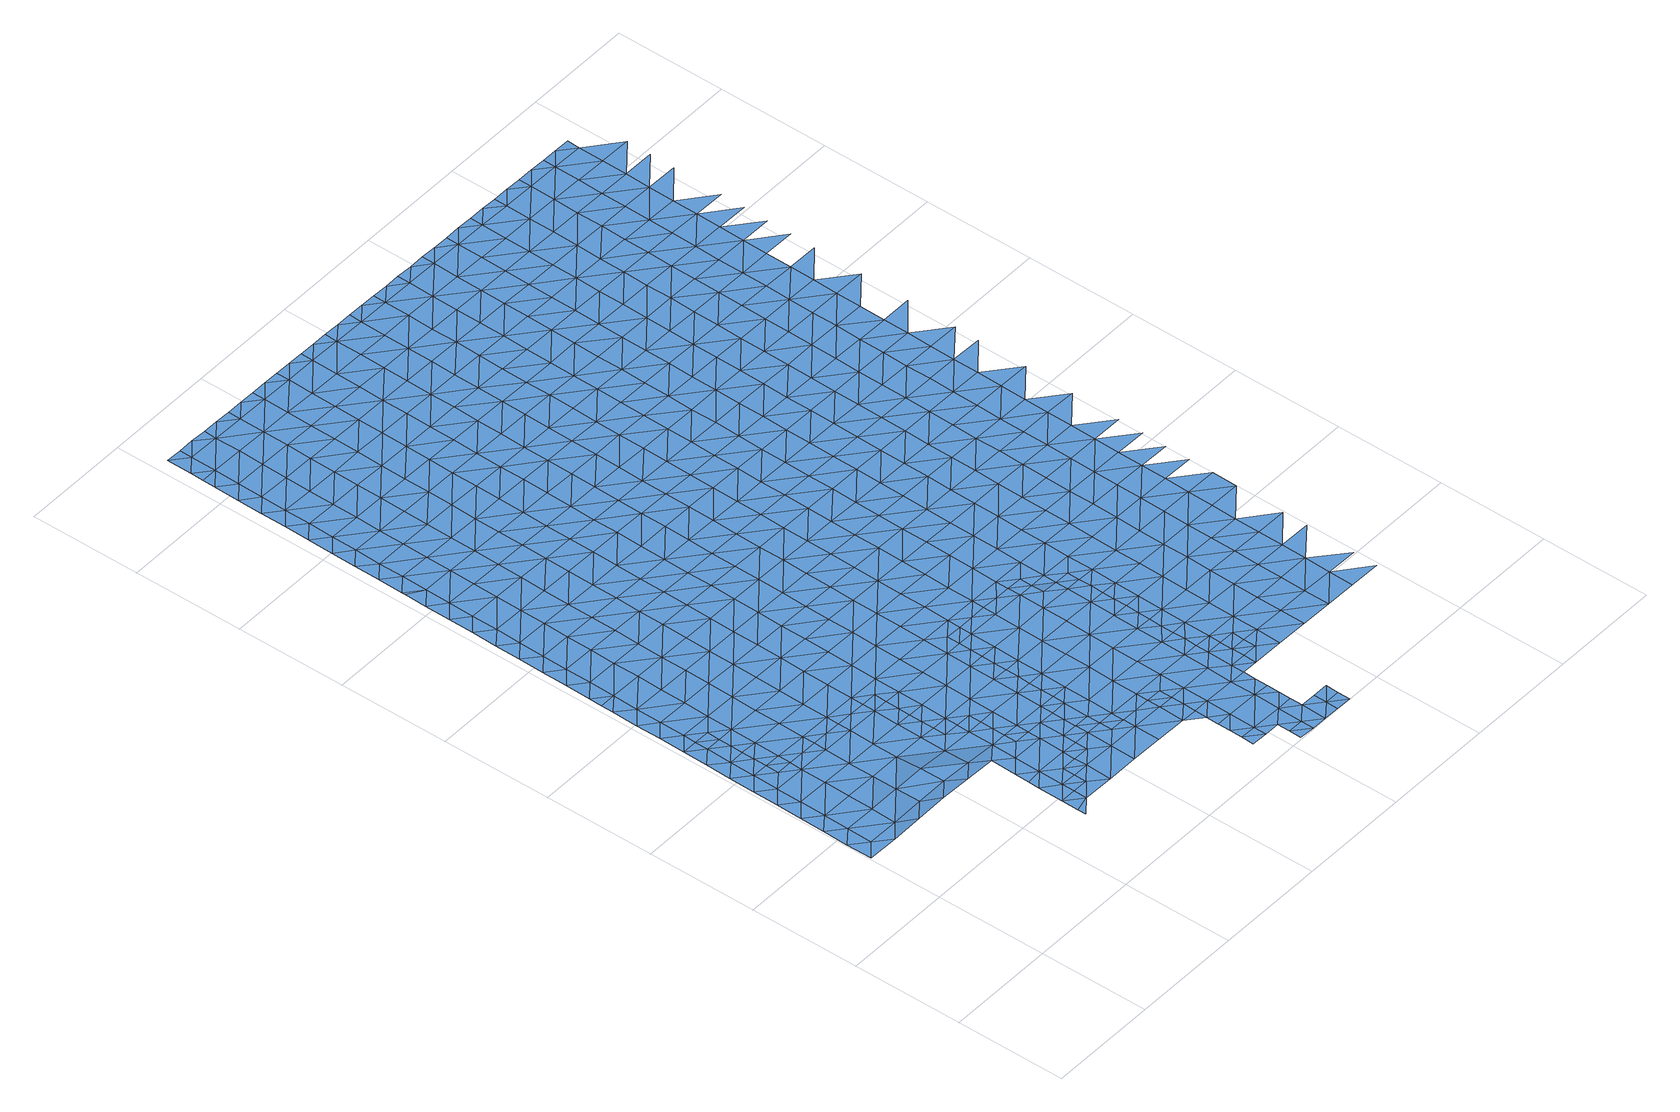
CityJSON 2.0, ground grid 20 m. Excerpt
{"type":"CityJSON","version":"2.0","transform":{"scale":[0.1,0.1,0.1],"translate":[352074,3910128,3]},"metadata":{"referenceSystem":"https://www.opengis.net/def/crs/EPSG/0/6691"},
"CityObjects":{
"waterbody1":{"type":"WaterBody","attributes":{"name":"8","class":"1140","function":"1","WaterBodyRiverFloodingRiskAttribute.description":"4","WaterBodyRiverFloodingRiskAttribute.rankOrg":"2","WaterBodyRiverFloodingRiskAttribute.adminType":"2","WaterBodyRiverFloodingRiskAttribute.scale":"L1"},"geometry":[{"type":"MultiSurface","lod":"1","boundaries":[[[0,1,2]],[[3,4,5]],[[2,6,0]],[[0,7,1]],[[1,7,8]],[[9,4,10]],[[6,11,0]],[[4,3,10]],[[8,12,13]],[[14,9,10]],[[15,9,14]],[[12,8,7]],[[16,15,14]],[[3,17,10]],[[13,18,19]],[[12,18,13]],[[20,21,11]],[[22,0,11]],[[21,16,14]],[[20,16,21]],[[23,14,10]],[[24,19,18]],[[7,0,22]],[[7,25,12]],[[18,26,24]],[[23,10,17]],[[22,11,21]],[[27,24,26]],[[28,23,17]],[[23,29,14]],[[7,22,25]],[[27,30,31]],[[25,32,12]],[[12,33,18]],[[30,27,26]],[[21,14,29]],[[32,33,12]],[[34,22,21]],[[31,35,36]],[[28,37,23]],[[38,34,21]],[[31,30,35]],[[39,25,22]],[[21,29,38]],[[40,41,42]],[[36,43,44]],[[26,18,45]],[[42,41,46]],[[36,35,43]],[[45,18,33]],[[47,32,25]],[[48,23,37]],[[30,26,49]],[[29,23,48]],[[39,22,34]],[[50,44,51]],[[39,47,25]],[[52,46,41]],[[44,43,51]],[[49,26,45]],[[29,53,38]],[[54,43,35]],[[32,55,33]],[[35,30,56]],[[37,57,48]],[[58,50,51]],[[59,50,58]],[[56,30,49]],[[41,60,52]],[[38,61,34]],[[33,55,45]],[[29,48,53]],[[62,51,43]],[[59,63,64]],[[57,65,48]],[[63,59,58]],[[66,60,41]],[[54,35,56]],[[54,62,43]],[[67,39,34]],[[32,47,55]],[[45,68,49]],[[38,53,61]],[[55,68,45]],[[51,69,58]],[[70,71,72]],[[65,73,48]],[[70,64,71]],[[74,56,49]],[[75,34,61]],[[64,63,71]],[[69,63,58]],[[71,76,72]],[[68,74,49]],[[66,77,60]],[[67,34,75]],[[67,78,39]],[[79,77,80]],[[81,72,76]],[[82,54,56]],[[79,60,77]],[[83,73,65]],[[69,51,62]],[[53,48,84]],[[47,39,78]],[[85,71,63]],[[81,86,87]],[[69,88,63]],[[84,48,73]],[[84,89,53]],[[86,81,76]],[[55,47,78]],[[90,80,77]],[[91,92,93]],[[94,75,61]],[[95,62,54]],[[93,96,91]],[[82,56,74]],[[61,53,89]],[[78,97,55]],[[96,98,91]],[[83,99,73]],[[89,94,61]],[[94,67,75]],[[100,87,86]],[[66,101,77]],[[102,90,77]],[[103,104,105]],[[106,87,100]],[[85,63,88]],[[76,71,85]],[[107,74,68]],[[103,92,91]],[[105,92,103]],[[95,54,82]],[[108,69,62]],[[109,101,66]],[[68,55,110]],[[111,112,106]],[[100,111,106]],[[95,113,62]],[[98,114,91]],[[85,115,76]],[[101,102,77]],[[116,117,118]],[[103,119,104]],[[120,121,116]],[[110,55,97]],[[122,84,73]],[[113,108,62]],[[123,78,67]],[[108,88,69]],[[124,119,99]],[[86,76,115]],[[125,100,86]],[[124,104,119]],[[94,126,67]],[[116,118,120]],[[127,122,73]],[[115,125,86]],[[73,99,127]],[[126,123,67]],[[128,103,91]],[[107,68,110]],[[129,112,111]],[[82,74,107]],[[84,122,89]],[[130,95,82]],[[131,112,129]],[[132,85,88]],[[133,121,134]],[[121,120,134]],[[114,133,134]],[[118,135,120]],[[100,136,111]],[[99,119,127]],[[128,119,103]],[[101,137,102]],[[91,114,138]],[[131,139,140]],[[125,136,100]],[[137,141,142]],[[143,110,97]],[[139,131,129]],[[142,102,137]],[[130,82,107]],[[144,113,95]],[[145,129,111]],[[132,88,108]],[[97,78,143]],[[85,146,115]],[[114,134,138]],[[128,91,138]],[[94,89,147]],[[148,134,120]],[[136,145,111]],[[143,78,123]],[[149,107,110]],[[150,141,137]],[[147,89,122]],[[151,120,135]],[[152,144,95]],[[153,126,94]],[[154,140,155]],[[156,125,115]],[[140,139,155]],[[101,157,137]],[[158,108,113]],[[159,139,129]],[[146,85,132]],[[95,130,152]],[[148,138,134]],[[127,119,160]],[[146,156,115]],[[161,150,137]],[[154,162,163]],[[160,119,128]],[[101,109,164]],[[165,130,107]],[[162,154,155]],[[158,132,108]],[[149,110,143]],[[94,147,166]],[[151,135,167]],[[164,109,168]],[[101,164,157]],[[161,137,157]],[[148,120,151]],[[159,129,145]],[[161,169,150]],[[163,170,171]],[[172,155,139]],[[153,94,166]],[[153,173,126]],[[174,128,138]],[[170,175,171]],[[159,176,139]],[[177,147,122]],[[158,113,144]],[[127,160,178]],[[122,127,179]],[[136,125,180]],[[130,181,152]],[[163,162,170]],[[123,126,173]],[[176,172,139]],[[107,149,165]],[[180,125,156]],[[167,182,151]],[[183,174,138]],[[179,127,178]],[[170,184,175]],[[183,138,148]],[[173,185,123]],[[186,160,128]],[[187,157,164]],[[146,132,188]],[[143,185,149]],[[181,130,165]],[[189,175,184]],[[190,144,152]],[[143,123,185]],[[191,192,151]],[[151,192,148]],[[172,193,155]],[[194,136,180]],[[181,195,152]],[[132,158,188]],[[151,182,191]],[[168,196,164]],[[186,178,160]],[[146,197,156]],[[177,122,179]],[[166,147,177]],[[198,153,166]],[[145,136,199]],[[145,200,159]],[[201,187,164]],[[162,155,193]],[[202,189,184]],[[195,190,152]],[[190,158,144]],[[199,136,194]],[[199,200,145]],[[203,204,148]],[[148,204,183]],[[193,205,162]],[[186,128,174]],[[146,188,206]],[[148,192,203]],[[207,179,178]],[[156,208,180]],[[165,149,209]],[[210,181,165]],[[170,162,205]],[[211,188,158]],[[184,212,202]],[[186,207,178]],[[204,213,183]],[[166,177,198]],[[149,185,209]],[[146,206,197]],[[213,214,183]],[[183,214,174]],[[215,164,196]],[[216,172,176]],[[201,164,215]],[[173,153,217]],[[176,159,218]],[[184,170,219]],[[217,153,198]],[[220,206,188]],[[208,156,197]],[[214,221,174]],[[208,222,180]],[[181,223,195]],[[222,199,194]],[[211,158,190]],[[218,159,200]],[[165,209,210]],[[210,223,181]],[[219,170,205]],[[221,224,174]],[[184,219,212]],[[225,193,172]],[[194,180,222]],[[186,174,224]],[[226,201,215]],[[227,198,177]],[[185,228,209]],[[179,207,229]],[[177,179,230]],[[231,232,196]],[[173,217,233]],[[185,173,228]],[[216,176,218]],[[206,234,197]],[[196,235,231]],[[236,237,186]],[[188,211,220]],[[215,196,232]],[[220,234,206]],[[238,205,193]],[[230,179,229]],[[186,224,236]],[[239,226,215]],[[228,173,233]],[[207,186,237]],[[240,212,219]],[[241,211,190]],[[242,243,199]],[[243,218,200]],[[228,244,209]],[[225,172,216]],[[245,208,197]],[[238,219,205]],[[195,223,246]],[[215,232,239]],[[190,195,241]],[[217,198,227]],[[199,222,242]],[[200,199,243]],[[210,209,244]],[[207,247,229]],[[177,230,227]],[[248,240,219]],[[226,239,249]],[[250,220,211]],[[210,251,223]],[[195,246,241]],[[238,193,225]],[[252,222,208]],[[218,253,216]],[[197,234,254]],[[255,230,229]],[[207,237,247]],[[233,217,256]],[[243,253,218]],[[257,248,219]],[[258,228,233]],[[251,210,244]],[[217,227,256]],[[220,259,234]],[[197,254,245]],[[223,260,246]],[[261,242,222]],[[211,241,250]],[[237,262,247]],[[257,219,238]],[[263,260,223]],[[264,227,230]],[[229,247,255]],[[263,223,251]],[[252,208,245]],[[265,241,246]],[[233,256,266]],[[225,216,267]],[[268,243,242]],[[220,250,259]],[[267,216,253]],[[262,269,247]],[[258,233,266]],[[270,230,255]],[[271,248,257]],[[260,265,246]],[[265,250,241]],[[244,228,272]],[[238,225,273]],[[222,252,261]],[[274,253,243]],[[234,259,275]],[[273,225,267]],[[276,255,247]],[[254,234,277]],[[278,257,238]],[[264,230,270]],[[256,227,264]],[[269,276,247]],[[272,228,258]],[[251,244,272]],[[279,271,257]],[[280,259,250]],[[277,234,275]],[[251,281,263]],[[282,252,245]],[[268,242,261]],[[268,274,243]],[[283,270,255]],[[245,254,282]],[[266,256,284]],[[285,258,266]],[[278,279,257]],[[238,273,286]],[[287,276,269]],[[281,251,272]],[[282,254,277]],[[256,264,284]],[[284,285,266]],[[281,288,263]],[[278,238,286]],[[252,289,261]],[[250,265,280]],[[259,290,275]],[[267,253,291]],[[283,255,276]],[[288,292,263]],[[292,265,260]],[[293,272,258]],[[283,294,270]],[[295,259,280]],[[291,253,274]],[[273,267,291]],[[289,252,282]],[[260,263,292]],[[261,296,268]],[[287,297,276]],[[264,270,294]],[[289,296,261]],[[298,293,258]],[[291,299,273]],[[300,279,278]],[[301,280,265]],[[290,259,295]],[[294,302,264]],[[258,285,298]],[[286,273,299]],[[303,274,268]],[[277,275,304]],[[281,272,293]],[[299,305,286]],[[284,306,285]],[[307,295,280]],[[304,275,290]],[[282,277,304]],[[281,308,288]],[[309,310,311]],[[301,265,292]],[[284,264,306]],[[282,312,289]],[[301,307,280]],[[300,278,313]],[[314,315,276]],[[276,297,314]],[[268,296,316]],[[317,309,311]],[[274,318,291]],[[278,286,319]],[[264,302,306]],[[308,281,293]],[[283,276,315]],[[320,292,288]],[[303,268,316]],[[303,318,274]],[[318,299,291]],[[319,286,305]],[[307,321,295]],[[295,322,290]],[[297,323,314]],[[282,304,312]],[[312,324,289]],[[289,325,296]],[[298,285,326]],[[313,278,319]],[[327,328,329]],[[327,330,328]],[[321,322,295]],[[294,283,331]],[[324,325,289]],[[328,330,332]],[[285,306,326]],[[288,308,333]],[[317,311,334]],[[296,325,316]],[[323,335,314]],[[299,336,305]],[[331,283,315]],[[302,294,331]],[[337,338,339]],[[340,313,319]],[[301,292,320]],[[337,329,328]],[[339,329,337]],[[304,290,322]],[[288,333,320]],[[302,341,306]],[[301,342,307]],[[311,343,334]],[[298,326,344]],[[293,298,345]],[[332,346,328]],[[304,347,312]],[[348,349,350]],[[336,299,318]],[[351,315,314]],[[322,347,304]],[[352,341,302]],[[341,326,306]],[[353,354,355]],[[345,298,344]],[[308,293,345]],[[356,333,308]],[[352,302,331]],[[357,335,349]],[[355,338,353]],[[319,358,340]],[[351,314,335]],[[338,337,353]],[[359,318,303]],[[301,320,342]],[[346,360,328]],[[361,316,325]],[[342,362,307]],[[307,363,321]],[[349,348,357]],[[364,346,365]],[[303,316,359]],[[305,336,366]],[[367,331,315]],[[319,305,368]],[[365,334,364]],[[369,370,371]],[[362,363,307]],[[326,372,344]],[[369,354,370]],[[356,308,345]],[[373,374,312]],[[334,343,364]],[[351,335,357]],[[375,322,321]],[[354,353,370]],[[337,328,360]],[[376,353,337]],[[368,305,366]],[[333,377,320]],[[319,368,358]],[[316,361,359]],[[348,378,357]],[[364,360,346]],[[379,367,315]],[[312,347,373]],[[324,312,374]],[[324,380,325]],[[318,381,336]],[[360,376,337]],[[382,377,333]],[[377,342,320]],[[383,384,385]],[[363,375,321]],[[384,371,370]],[[383,371,384]],[[315,351,379]],[[374,380,324]],[[380,361,325]],[[326,341,372]],[[344,386,345]],[[333,356,382]],[[343,387,364]],[[336,381,366]],[[352,331,367]],[[388,370,353]],[[389,341,352]],[[384,390,385]],[[318,359,391]],[[390,378,392]],[[376,393,353]],[[394,358,368]],[[395,362,342]],[[396,344,372]],[[347,322,375]],[[392,385,390]],[[397,359,361]],[[381,318,391]],[[393,388,353]],[[364,398,360]],[[399,379,351]],[[357,378,400]],[[380,397,361]],[[356,345,386]],[[366,401,368]],[[389,352,367]],[[341,402,372]],[[344,396,386]],[[351,357,399]],[[373,347,403]],[[356,404,382]],[[395,342,377]],[[405,363,362]],[[403,347,375]],[[386,404,356]],[[406,374,373]],[[378,390,400]],[[384,370,388]],[[407,390,384]],[[398,364,387]],[[408,391,359]],[[394,368,409]],[[399,357,400]],[[410,376,360]],[[403,411,373]],[[398,412,360]],[[366,381,413]],[[414,405,362]],[[405,375,363]],[[341,389,402]],[[401,366,413]],[[382,415,377]],[[362,395,414]],[[416,417,379]],[[407,384,388]],[[396,372,418]],[[359,397,419]],[[390,420,400]],[[409,368,401]],[[391,421,381]],[[416,379,399]],[[367,379,417]],[[406,373,411]],[[380,374,406]],[[422,397,380]],[[372,402,418]],[[375,423,403]],[[410,360,412]],[[410,424,376]],[[382,404,425]],[[387,426,398]],[[359,419,408]],[[417,427,367]],[[427,402,389]],[[400,428,399]],[[393,376,424]],[[429,409,401]],[[395,377,415]],[[430,414,395]],[[390,407,420]],[[382,425,415]],[[389,367,427]],[[396,418,431]],[[386,396,432]],[[421,391,408]],[[413,381,421]],[[422,380,406]],[[375,405,423]],[[423,433,403]],[[403,434,411]],[[428,400,420]],[[426,435,398]],[[432,396,431]],[[404,386,432]],[[388,393,436]],[[388,437,407]],[[401,438,429]],[[404,439,425]],[[402,440,418]],[[412,398,435]],[[401,413,441]],[[411,434,406]],[[436,393,424]],[[395,415,430]],[[416,399,442]],[[412,443,410]],[[397,422,444]],[[407,437,420]],[[440,431,418]],[[419,397,445]],[[419,446,408]],[[442,399,428]],[[413,421,441]],[[416,447,417]],[[448,402,427]],[[449,450,414]],[[450,423,405]],[[439,404,432]],[[403,433,434]],[[451,424,410]],[[401,452,438]],[[406,453,422]],[[414,430,449]],[[397,444,445]],[[405,414,450]],[[408,446,421]],[[388,436,437]],[[440,402,448]],[[412,435,443]],[[443,451,410]],[[401,441,452]],[[437,454,420]],[[420,455,428]],[[416,442,447]],[[417,456,427]],[[415,457,430]],[[425,439,458]],[[453,406,434]],[[415,425,457]],[[422,459,444]],[[454,455,420]],[[460,435,426]],[[419,445,446]],[[456,448,427]],[[453,459,422]],[[428,455,442]],[[421,461,441]],[[462,417,447]],[[463,438,452]],[[464,431,440]],[[433,423,465]],[[425,458,457]],[[466,445,444]],[[432,431,467]],[[433,468,434]],[[436,424,469]],[[457,470,430]],[[430,471,449]],[[423,450,465]],[[472,421,446]],[[465,468,433]],[[469,424,451]],[[456,417,462]],[[467,431,464]],[[435,473,443]],[[439,432,467]],[[436,474,437]],[[470,471,430]],[[452,475,463]],[[442,476,447]],[[477,453,434]],[[478,446,445]],[[473,451,443]],[[452,441,461]],[[449,479,450]],[[426,480,460]],[[421,472,461]],[[476,462,447]],[[481,482,448]],[[444,459,466]],[[483,442,455]],[[458,439,484]],[[436,469,485]],[[481,448,456]],[[437,486,454]],[[440,482,464]],[[440,448,482]],[[473,435,460]],[[439,467,484]],[[487,469,451]],[[452,488,475]],[[474,436,485]],[[474,486,437]],[[476,442,483]],[[434,468,477]],[[488,452,461]],[[445,466,478]],[[446,489,472]],[[490,456,462]],[[465,450,479]],[[491,467,464]],[[457,492,470]],[[449,471,479]],[[482,493,464]],[[494,489,446]],[[495,468,465]],[[458,484,496]],[[457,458,492]],[[486,497,454]],[[498,461,472]],[[453,477,499]],[[469,500,485]],[[490,481,456]],[[459,453,501]],[[493,491,464]],[[446,478,494]],[[491,484,467]],[[451,473,487]],[[502,462,476]],[[492,458,496]],[[503,475,488]],[[455,454,497]],[[455,504,483]],[[505,495,465]],[[506,478,466]],[[460,480,507]],[[505,465,479]],[[453,499,501]],[[492,508,470]],[[470,509,471]],[[497,504,455]],[[500,469,487]],[[461,498,488]],[[466,459,506]],[[510,496,484]],[[462,502,490]],[[511,503,488]],[[483,512,476]],[[477,468,495]],[[490,513,481]],[[506,459,501]],[[471,509,479]],[[473,460,514]],[[491,510,484]],[[498,472,489]],[[474,485,515]],[[504,512,483]],[[477,516,499]],[[515,485,500]],[[517,486,474]],[[518,511,488]],[[482,519,493]],[[476,520,502]],[[521,516,477]],[[516,501,499]],[[470,508,509]],[[482,481,519]],[[521,477,495]],[[496,522,492]],[[523,517,474]],[[518,488,498]],[[520,490,502]],[[523,474,515]],[[478,506,524]],[[486,517,497]],[[494,478,525]],[[487,473,526]],[[481,513,519]],[[527,528,479]],[[529,506,501]],[[527,479,509]],[[525,478,524]],[[525,530,494]],[[531,495,505]],[[496,510,532]],[[505,479,528]],[[500,533,515]],[[534,513,490]],[[489,494,530]],[[476,512,520]],[[500,487,533]],[[535,511,518]],[[508,492,522]],[[497,536,504]],[[491,537,510]],[[496,532,522]],[[538,524,506]],[[493,519,539]],[[491,493,537]],[[498,489,530]],[[529,501,516]],[[540,536,497]],[[541,518,498]],[[534,490,520]],[[515,542,523]],[[513,543,519]],[[497,517,540]],[[493,539,537]],[[531,505,528]],[[521,495,531]],[[510,544,532]],[[534,543,513]],[[545,516,521]],[[508,522,546]],[[538,506,529]],[[509,508,547]],[[524,548,525]],[[535,518,549]],[[512,504,536]],[[550,498,530]],[[531,551,521]],[[523,542,517]],[[538,548,524]],[[527,509,547]],[[544,510,537]],[[545,529,516]],[[508,546,547]],[[552,528,527]],[[541,498,550]],[[547,553,527]],[[539,519,554]],[[517,555,540]],[[549,518,541]],[[520,556,534]],[[557,546,522]],[[554,519,543]],[[542,555,517]],[[512,536,558]],[[520,512,556]],[[530,525,559]],[[560,550,530]],[[532,544,561]],[[521,551,545]],[[522,532,557]],[[562,538,529]],[[537,539,563]],[[525,548,559]],[[540,564,536]],[[565,544,537]],[[512,558,556]],[[557,532,561]],[[566,549,541]],[[552,527,553]],[[531,528,552]],[[556,567,534]],[[534,568,543]],[[569,547,546]],[[539,554,563]],[[570,548,538]],[[560,530,559]],[[531,571,551]],[[572,541,550]],[[529,545,573]],[[536,574,558]],[[575,566,541]],[[576,569,546]],[[569,553,547]],[[565,537,563]],[[570,559,548]],[[544,577,561]],[[546,557,576]],[[529,573,562]],[[531,552,578]],[[554,543,568]],[[572,575,541]],[[579,577,544]],[[550,560,580]],[[534,567,568]],[[581,563,554]],[[579,544,565]],[[582,557,561]],[[531,578,571]],[[572,550,580]],[[538,562,570]],[[559,583,560]],[[556,558,584]],[[545,551,585]],[[586,581,554]],[[581,565,563]],[[577,582,561]],[[556,587,567]],[[588,578,552]],[[585,551,571]],[[554,568,586]],[[589,580,560]],[[553,569,590]],[[552,553,588]],[[573,545,591]],[[559,570,583]],[[592,575,572]],[[593,568,567]],[[588,553,590]],[[594,579,565]],[[595,571,578]],[[545,585,591]],[[576,557,596]],[[562,597,570]],[[588,598,578]],[[580,599,572]],[[562,573,597]],[[560,583,589]],[[594,577,579]],[[600,592,572]],[[596,557,582]],[[595,585,571]],[[597,573,591]],[[601,590,569]],[[565,581,602]],[[569,576,603]],[[586,568,593]],[[604,600,572]],[[594,565,602]],[[580,589,599]],[[605,582,577]],[[603,576,596]],[[595,578,598]],[[586,606,581]],[[607,608,570]],[[609,591,585]],[[583,608,589]],[[604,572,599]],[[570,597,607]],[[583,570,608]],[[601,610,590]],[[581,606,602]],[[610,598,588]],[[605,577,594]],[[569,603,601]],[[611,585,595]],[[588,590,610]],[[589,612,599]],[[613,600,604]],[[596,582,614]],[[615,594,602]],[[616,595,598]],[[614,582,605]],[[597,591,609]],[[617,607,597]],[[618,612,589]],[[612,604,599]],[[585,611,609]],[[610,616,598]],[[589,608,618]],[[603,596,619]],[[604,620,613]],[[621,611,595]],[[619,596,614]],[[622,601,603]],[[594,623,605]],[[624,608,607]],[[616,621,595]],[[597,609,617]],[[605,623,614]],[[625,603,619]],[[601,622,610]],[[604,626,620]],[[611,627,609]],[[628,607,617]],[[626,604,612]],[[629,619,614]],[[603,625,622]],[[624,607,628]],[[627,611,621]],[[618,608,630]],[[631,620,626]],[[632,621,616]],[[617,609,633]],[[634,610,622]],[[630,635,618]],[[608,624,630]],[[616,610,632]],[[609,627,633]],[[612,618,635]],[[612,636,626]],[[632,610,634]],[[628,617,637]],[[638,622,625]],[[639,627,621]],[[628,640,624]],[[631,626,641]],[[617,633,637]],[[642,639,621]],[[622,638,634]],[[643,630,624]],[[627,639,633]],[[621,632,642]],[[612,635,636]],[[628,637,640]],[[641,626,636]],[[644,635,630]],[[643,624,640]],[[634,645,632]],[[646,641,636]],[[644,630,643]],[[633,639,647]],[[637,633,648]],[[644,649,635]],[[636,650,646]],[[651,639,642]],[[640,637,648]],[[633,647,648]],[[640,652,643]],[[636,635,653]],[[653,635,649]],[[636,653,650]],[[639,654,647]],[[643,652,644]],[[640,648,655]],[[647,656,648]],[[640,655,652]],[[644,657,649]],[[658,650,653]],[[659,655,648]],[[660,653,649]],[[657,644,652]],[[657,660,649]],[[661,658,653]],[[655,662,652]],[[663,657,652]],[[664,653,660]],[[661,653,664]],[[657,665,660]],[[666,661,664]],[[660,665,664]]]}]},
"waterbody2":{"type":"WaterBody","attributes":{"name":"8","class":"1140","function":"1","WaterBodyRiverFloodingRiskAttribute.description":"4","WaterBodyRiverFloodingRiskAttribute.rankOrg":"1","WaterBodyRiverFloodingRiskAttribute.adminType":"2","WaterBodyRiverFloodingRiskAttribute.scale":"L1"},"geometry":[{"type":"MultiSurface","lod":"1","boundaries":[[[354,667,668]],[[668,667,669]],[[670,669,667]],[[671,669,670]],[[672,669,671]],[[672,673,669]],[[674,673,672]],[[675,673,674]],[[676,675,674]],[[675,676,677]],[[182,677,676]],[[169,677,182]],[[678,677,169]],[[679,677,678]],[[678,680,679]],[[680,678,201]],[[187,201,678]],[[157,187,161]],[[150,169,681]],[[141,150,681]],[[135,141,681]],[[135,682,141]],[[135,118,682]],[[221,214,683]],[[684,683,214]],[[684,685,683]],[[685,684,672]],[[685,672,686]],[[687,685,686]],[[688,685,687]],[[685,688,689]],[[688,269,689]],[[287,269,688]],[[323,297,687]],[[349,323,687]],[[335,323,349]],[[348,350,690]],[[350,686,690]],[[670,690,686]],[[670,385,690]],[[383,385,670]],[[691,692,693]],[[694,693,692]],[[694,695,693]],[[694,696,695]],[[697,698,699]],[[700,699,698]],[[701,699,700]],[[702,699,701]],[[699,702,703]],[[704,703,702]],[[704,705,703]],[[231,235,701]],[[232,231,701]],[[232,701,706]],[[239,232,706]],[[142,141,707]],[[142,707,102]],[[90,102,707]],[[707,80,90]],[[80,707,708]],[[682,708,707]],[[708,682,709]],[[117,709,682]],[[710,121,133]],[[133,114,710]],[[98,710,114]],[[98,96,710]],[[104,124,711]],[[104,711,712]],[[713,712,711]],[[714,712,713]],[[92,712,714]],[[105,712,92]],[[715,714,713]],[[714,715,716]],[[717,716,715]],[[715,718,717]],[[718,715,719]],[[720,719,715]],[[719,720,721]],[[720,722,721]],[[723,722,720]],[[723,17,722]],[[28,17,723]],[[57,37,724]],[[723,724,37]],[[724,65,57]],[[711,65,724]],[[83,65,711]],[[237,236,262]],[[262,236,689]],[[236,224,689]],[[224,683,689]],[[695,725,693]],[[726,694,692]],[[727,691,693]],[[383,670,371]],[[727,728,691]],[[729,725,703]],[[695,703,725]],[[693,725,727]],[[667,354,369]],[[385,392,690]],[[392,348,690]],[[350,349,687]],[[287,688,297]],[[689,269,262]],[[688,687,297]],[[687,686,350]],[[683,685,689]],[[213,684,214]],[[213,204,684]],[[674,684,204]],[[203,674,204]],[[203,192,674]],[[224,221,683]],[[167,681,182]],[[191,676,192]],[[118,117,682]],[[141,682,707]],[[167,135,681]],[[161,187,678]],[[680,201,226]],[[730,679,680]],[[161,678,169]],[[169,182,681]],[[191,182,676]],[[675,677,679]],[[192,676,674]],[[684,674,672]],[[669,673,675]],[[671,686,672]],[[686,671,670]],[[667,371,670]],[[669,731,668]],[[355,354,668]],[[369,371,667]],[[17,3,722]],[[20,6,732]],[[20,11,6]],[[15,16,733]],[[732,733,16]],[[733,732,734]],[[733,734,735]],[[736,735,737]],[[738,737,739]],[[736,737,738]],[[736,738,5]],[[5,738,722]],[[722,738,740]],[[3,5,722]],[[4,9,736]],[[733,736,9]],[[5,4,736]],[[739,740,738]],[[739,741,740]],[[742,740,741]],[[721,740,742]],[[742,743,721]],[[743,742,744]],[[744,742,745]],[[746,745,742]],[[746,747,745]],[[748,708,749]],[[750,751,752]],[[752,751,753]],[[752,753,717]],[[754,750,752]],[[754,755,750]],[[755,754,756]],[[718,756,754]],[[744,756,718]],[[756,757,755]],[[757,756,758]],[[758,756,745]],[[754,752,718]],[[708,748,759]],[[759,760,708]],[[46,760,759]],[[46,52,760]],[[52,60,760]],[[60,79,760]],[[79,80,760]],[[761,757,758]],[[761,758,747]],[[747,758,745]],[[756,744,745]],[[719,743,744]],[[746,742,741]],[[735,736,733]],[[15,733,9]],[[20,732,16]],[[348,392,378]],[[711,99,83]],[[37,28,723]],[[723,720,724]],[[713,724,720]],[[722,740,721]],[[743,719,721]],[[719,744,718]],[[752,717,718]],[[96,714,716]],[[713,720,715]],[[713,711,724]],[[105,104,712]],[[124,99,711]],[[93,92,714]],[[714,96,93]],[[710,96,716]],[[717,753,716]],[[749,708,709]],[[760,80,708]],[[226,249,680]],[[730,680,249]],[[730,249,706]],[[762,730,706]],[[730,762,763]],[[330,763,762]],[[327,763,330]],[[327,329,763]],[[365,346,764]],[[346,332,764]],[[332,330,764]],[[764,330,309]],[[309,317,764]],[[310,309,700]],[[762,700,309]],[[317,334,764]],[[764,334,365]],[[668,338,355]],[[338,668,765]],[[668,731,765]],[[765,731,766]],[[766,731,679]],[[731,675,679]],[[669,675,731]],[[766,679,730]],[[763,765,766]],[[339,338,765]],[[339,765,329]],[[763,329,765]],[[762,309,330]],[[763,766,730]],[[706,700,762]],[[249,239,706]],[[767,702,235]],[[768,729,705]],[[705,729,703]],[[767,704,702]],[[703,695,699]],[[695,769,699]],[[235,702,701]],[[706,701,700]],[[698,310,700]],[[769,697,699]],[[770,694,726]],[[770,726,771]],[[772,771,726]],[[773,772,726]],[[774,773,726]],[[726,692,774]],[[696,769,695]],[[775,709,117]],[[709,775,776]],[[776,775,753]],[[753,775,716]],[[716,775,710]],[[121,710,775]],[[732,2,734]],[[6,2,732]],[[116,121,775]],[[751,776,753]],[[709,776,749]],[[116,775,117]]]}]}
},
"vertices":[
[39,729,5],[11,752,5],[10,706,5],[93,566,5],[65,590,5],[64,566,5],[38,706,5],[39,775,5],[11,798,5],[65,613,5],[93,589,5],[67,705,5],[40,821,5],[12,845,5],[94,635,5],[65,636,5],[66,659,5],[121,565,5],[41,867,5],[12,867,5],[66,682,5],[95,682,5],[95,728,5],[150,588,5],[13,891,5],[96,774,5],[42,914,5],[14,937,5],[150,565,5],[151,634,5],[42,960,5],[14,983,5],[97,820,5],[98,866,5],[152,727,5],[43,1006,5],[15,1030,5],[178,565,5],[151,681,5],[153,773,5],[285,147,5],[313,169,5],[285,161,5],[44,1052,5],[16,1076,5],[98,913,5],[285,193,5],[154,819,5],[207,587,5],[99,959,5],[17,1122,5],[45,1098,5],[314,193,5],[207,633,5],[101,1051,5],[154,865,5],[100,1005,5],[206,564,5],[45,1145,5],[17,1168,5],[342,192,5],[208,680,5],[101,1097,5],[46,1191,5],[18,1214,5],[235,564,5],[370,168,5],[210,772,5],[155,912,5],[102,1144,5],[19,1255,5],[47,1237,5],[19,1261,5],[264,586,5],[156,958,5],[209,726,5],[48,1283,5],[371,215,5],[210,818,5],[343,215,5],[343,238,5],[20,1307,5],[157,1004,5],[263,563,5],[264,632,5],[104,1236,5],[48,1329,5],[20,1353,5],[103,1190,5],[265,679,5],[371,238,5],[318,447,5],[290,470,5],[290,447,5],[266,725,5],[157,1050,5],[289,424,6],[211,864,5],[318,424,5],[292,563,5],[49,1376,5],[428,214,5],[400,237,5],[319,493,5],[291,516,5],[290,493,5],[21,1399,5],[213,957,5],[159,1143,5],[427,168,5],[212,911,5],[50,1422,5],[22,1445,5],[158,1097,5],[346,423,5],[104,1282,5],[345,354,5],[345,331,5],[373,330,5],[320,539,5],[373,353,5],[345,377,5],[321,632,5],[267,817,5],[291,540,5],[105,1329,5],[267,771,5],[320,585,5],[376,492,5],[51,1468,5],[214,1003,5],[23,1492,5],[160,1189,5],[346,400,5],[374,400,5],[401,330,5],[106,1375,5],[429,260,5],[375,446,5],[51,1514,5],[23,1538,5],[401,284,5],[400,260,5],[268,864,5],[215,1096,5],[107,1421,5],[161,1235,5],[322,678,5],[431,399,5],[269,910,5],[429,283,5],[430,352,5],[214,1049,5],[323,770,5],[24,1584,5],[52,1561,5],[161,1281,5],[457,236,5],[216,1142,5],[107,1467,5],[376,538,5],[457,260,5],[53,1607,5],[25,1630,5],[485,213,5],[270,956,5],[323,724,5],[430,329,5],[484,167,5],[457,283,5],[54,1653,5],[25,1653,5],[109,1560,5],[324,816,5],[432,491,5],[26,1677,5],[108,1513,5],[379,677,5],[377,584,5],[378,631,5],[162,1328,5],[270,1002,5],[458,329,5],[432,445,5],[54,1699,5],[325,863,5],[433,537,5],[485,236,5],[217,1188,5],[26,1723,5],[272,1095,5],[459,352,5],[459,375,5],[110,1606,5],[163,1374,5],[271,1048,5],[541,166,5],[218,1280,5],[379,723,5],[164,1420,5],[164,1466,5],[513,235,5],[55,1722,5],[459,398,5],[460,421,5],[111,1652,5],[217,1234,5],[434,583,5],[219,1327,5],[326,909,5],[326,955,5],[273,1141,5],[83,1722,5],[460,444,5],[460,467,5],[542,212,5],[166,1559,5],[380,769,5],[165,1512,5],[111,1698,5],[273,1187,5],[461,491,5],[220,1373,5],[327,1001,5],[461,514,5],[167,1605,5],[542,235,5],[436,722,5],[382,862,5],[435,630,5],[435,676,5],[569,165,5],[570,188,5],[381,815,5],[274,1233,5],[569,142,5],[462,537,5],[462,560,5],[167,1651,5],[570,211,5],[112,1721,5],[329,1094,5],[220,1419,5],[221,1465,5],[382,908,5],[276,1326,5],[328,1047,5],[491,583,5],[140,1721,5],[570,235,5],[329,1140,5],[383,954,5],[276,1372,5],[222,1512,5],[275,1280,5],[492,629,5],[437,768,5],[168,1697,5],[439,861,5],[330,1186,5],[385,1047,5],[277,1418,5],[490,559,5],[384,1000,5],[493,721,5],[385,1093,5],[438,815,5],[223,1558,5],[278,1464,5],[519,559,5],[492,675,5],[168,1720,5],[439,907,5],[223,1604,5],[279,1511,5],[331,1232,5],[548,582,5],[332,1279,5],[225,1696,5],[197,1720,5],[386,1139,5],[440,953,5],[332,1325,5],[548,628,5],[494,767,5],[495,814,5],[224,1650,5],[547,559,5],[441,999,5],[333,1371,5],[388,1231,5],[279,1557,5],[442,1046,5],[496,906,5],[549,674,5],[387,1185,5],[334,1417,5],[576,558,5],[495,860,5],[280,1603,5],[225,1719,5],[442,1092,5],[550,720,5],[336,1510,5],[389,1278,5],[281,1649,5],[551,766,5],[443,1138,5],[497,952,5],[683,186,5],[683,163,5],[711,163,5],[389,1324,5],[254,1719,5],[604,581,5],[605,627,5],[335,1463,5],[712,186,5],[336,1556,5],[282,1695,5],[498,1045,5],[444,1184,5],[445,1230,5],[604,558,5],[390,1370,5],[391,1416,5],[551,813,5],[684,256,5],[713,255,5],[685,279,5],[684,233,5],[606,673,5],[712,232,5],[498,998,5],[740,186,5],[632,557,5],[337,1602,5],[713,302,5],[685,325,5],[685,302,5],[282,1719,5],[607,766,5],[499,1091,5],[768,162,5],[552,859,5],[553,905,5],[741,232,5],[445,1277,5],[660,510,5],[632,534,5],[632,511,6],[661,580,5],[607,719,5],[714,348,5],[686,371,5],[686,348,5],[554,951,5],[660,534,5],[311,1718,5],[392,1509,5],[770,254,5],[392,1463,5],[500,1137,5],[501,1183,5],[769,208,5],[740,209,5],[338,1648,5],[663,672,5],[339,1695,5],[687,394,5],[715,394,5],[687,418,5],[608,812,5],[446,1323,5],[447,1369,5],[501,1230,5],[770,301,5],[555,1044,5],[688,510,5],[662,626,5],[448,1415,5],[394,1601,5],[554,998,5],[687,441,5],[716,440,5],[688,464,5],[610,904,5],[825,161,5],[772,393,5],[663,718,5],[717,486,5],[393,1555,5],[688,487,5],[771,347,5],[339,1718,5],[556,1090,5],[609,858,5],[448,1462,5],[826,207,5],[718,579,5],[717,533,5],[395,1694,5],[664,765,5],[502,1276,5],[610,950,5],[557,1182,5],[504,1368,5],[773,439,5],[450,1554,5],[367,1717,5],[827,300,5],[503,1322,5],[826,253,5],[395,1647,5],[557,1136,5],[612,1043,5],[719,625,5],[720,671,5],[665,811,5],[449,1508,5],[773,485,5],[451,1600,5],[504,1414,5],[558,1229,5],[828,346,5],[611,997,5],[882,160,5],[720,717,5],[774,532,5],[396,1717,5],[613,1089,5],[666,857,5],[667,903,5],[559,1275,5],[560,1321,5],[882,206,5],[829,392,5],[829,438,5],[424,1716,5],[667,949,5],[722,810,5],[451,1646,5],[775,578,5],[883,253,5],[505,1461,5],[506,1507,5],[507,1553,5],[776,624,5],[721,764,5],[614,1135,5],[614,1181,5],[884,299,5],[452,1693,5],[560,1367,5],[830,485,5],[831,531,5],[777,717,5],[669,1042,5],[668,996,5],[561,1413,5],[939,205,5],[508,1646,5],[776,670,5],[453,1716,5],[723,856,5],[615,1228,5],[562,1460,5],[723,902,5],[616,1274,5],[885,345,5],[670,1088,5],[670,1134,5],[507,1599,5],[940,252,5],[886,437,5],[481,1715,5],[832,623,5],[617,1320,5],[563,1506,5],[671,1181,5],[938,159,5],[778,763,5],[779,809,5],[832,577,5],[724,949,5],[885,391,5],[887,484,5],[941,298,5],[509,1692,5],[564,1598,5],[834,716,5],[780,901,5],[726,1041,5],[779,855,5],[564,1552,5],[673,1273,5],[725,995,5],[888,530,5],[565,1645,5],[617,1366,5],[941,344,5],[618,1413,5],[833,669,5],[509,1715,5],[888,576,5],[672,1227,5],[619,1459,5],[995,158,5],[726,1087,5],[727,1133,5],[781,948,5],[538,1714,5],[889,622,5],[835,762,5],[996,204,5],[942,390,5],[674,1365,5],[944,483,5],[566,1691,5],[835,808,5],[890,668,5],[673,1319,5],[782,1040,5],[943,436,5],[620,1505,5],[620,1551,5],[998,297,5],[728,1180,5],[729,1226,5],[675,1412,5],[621,1597,5],[729,1272,5],[782,994,5],[998,343,5],[891,715,5],[566,1714,5],[945,575,5],[837,900,5],[676,1458,5],[836,854,5],[945,529,5],[623,1690,5],[1000,436,5],[892,761,5],[838,947,5],[731,1364,5],[783,1086,5],[784,1132,5],[676,1504,5],[595,1713,5],[622,1644,5],[730,1318,5],[785,1225,5],[785,1179,5],[892,807,5],[1001,482,5],[947,668,5],[839,1039,5],[946,621,5],[677,1550,5],[678,1596,5],[838,993,5],[732,1457,5],[893,853,5],[1001,528,5],[894,900,5],[623,1713,5],[948,714,5],[948,760,5],[841,1132,5],[733,1503,5],[787,1317,5],[679,1689,5],[732,1411,5],[1002,574,5],[651,1712,5],[840,1085,5],[895,992,5],[786,1271,5],[895,946,5],[679,1643,5],[950,852,5],[896,1038,5],[734,1549,5],[1003,620,5],[788,1364,5],[949,806,5],[1004,667,5],[842,1224,5],[735,1596,5],[842,1178,5],[788,1410,5],[680,1712,5],[1005,759,5],[951,945,5],[844,1316,5],[897,1084,5],[789,1456,5],[843,1270,5],[735,1642,5],[708,1712,5],[898,1177,5],[951,899,5],[898,1131,5],[736,1688,5],[952,991,5],[1007,851,5],[790,1502,5],[791,1548,5],[845,1409,5],[899,1223,5],[845,1363,5],[792,1641,5],[737,1711,5],[953,1037,5],[1008,944,5],[900,1269,5],[846,1455,5],[792,1595,5],[954,1083,5],[765,1711,5],[901,1315,5],[955,1176,5],[1009,990,5],[848,1547,5],[954,1130,5],[793,1687,5],[901,1362,5],[847,1501,5],[1010,1083,5],[848,1594,5],[793,1710,5],[957,1268,5],[902,1408,5],[956,1222,5],[849,1640,5],[850,1686,5],[903,1454,5],[1012,1175,5],[958,1361,5],[904,1500,5],[822,1710,5],[957,1315,5],[904,1547,5],[905,1593,5],[1013,1267,5],[850,1709,5],[959,1407,5],[960,1453,5],[906,1639,5],[879,1709,5],[1014,1314,5],[961,1546,5],[907,1685,5],[1015,1360,5],[960,1499,5],[1016,1406,5],[962,1592,5],[907,1708,5],[1017,1452,5],[963,1638,5],[935,1708,5],[1018,1545,5],[1019,1591,5],[963,1684,5],[1020,1637,5],[964,1707,5],
[658,395,5],[657,349,5],[601,396,6],[659,441,5],[602,442,6],[545,443,5],[545,397,5],[488,398,5],[544,351,5],[487,351,5],[486,305,5],[485,259,5],[543,304,5],[542,258,5],[429,306,5],[373,307,5],[489,490,5],[488,444,5],[546,489,5],[603,488,6],[604,534,5],[547,535,5],[490,536,5],[660,487,5],[652,2,5],[680,2,5],[652,25,5],[681,48,5],[653,71,5],[681,71,5],[682,117,5],[682,140,5],[654,118,5],[654,164,5],[598,165,5],[597,119,5],[596,72,5],[568,96,5],[568,73,5],[598,211,5],[372,261,5],[315,262,5],[316,308,5],[317,400,5],[263,540,5],[262,494,5],[205,495,5],[261,448,5],[204,449,5],[260,401,6],[204,402,9],[147,403,7],[148,449,5],[148,496,5],[92,497,5],[92,543,5],[149,542,5],[206,541,5],[624,49,5],[709,24,5],[624,26,5],[623,3,5],[596,49,5],[599,257,5],[601,350,5],[38,682,5],[37,636,5],[9,660,5],[8,614,5],[36,590,5],[7,567,5],[35,544,5],[7,521,5],[35,498,5],[6,475,5],[34,451,5],[91,450,5],[90,404,5],[33,405,5],[5,429,5],[4,383,5],[287,259,5],[287,285,5],[174,333,10],[231,333,8],[203,356,10],[260,355,8],[146,357,8],[117,334,7],[89,358,5],[60,335,5],[32,359,5],[286,239,5],[314,216,5],[4,336,5],[655,210,6],[656,256,5],[712,209,5],[657,302,5],[600,303,5],[568,119,5],[567,50,5],[682,94,5],[709,47,5],[738,47,5],[737,24,5],[737,1,5],[709,1,5],[317,354,5],[288,332,6]
]}
